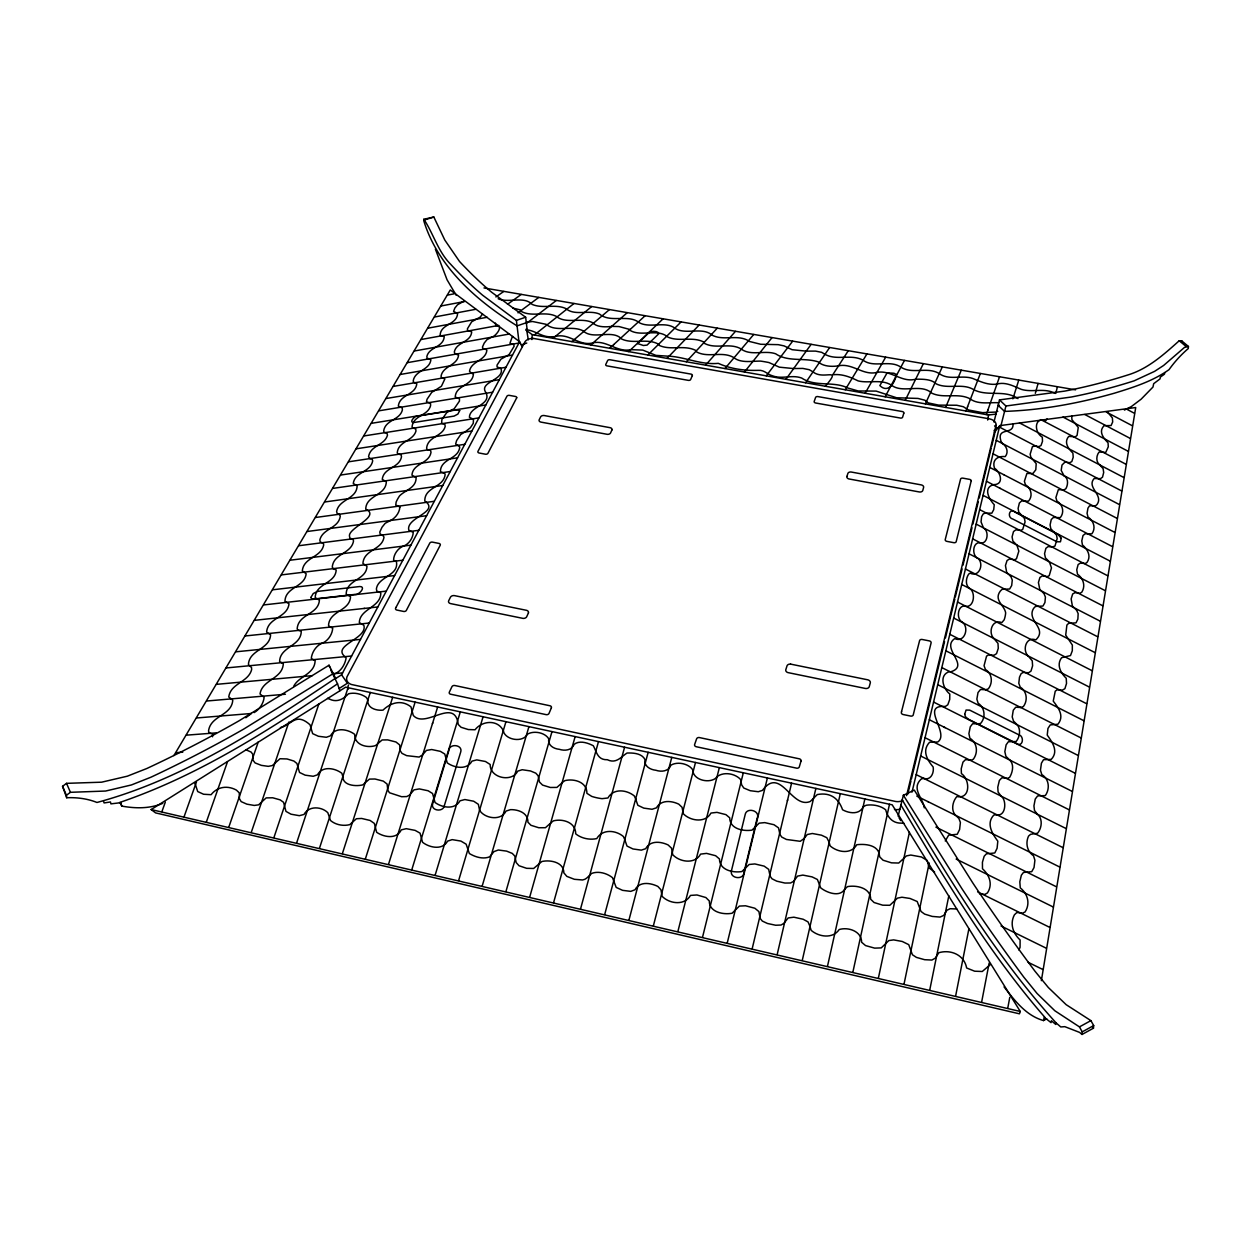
<?xml version="1.0" encoding="UTF-8"?>
<svg xmlns="http://www.w3.org/2000/svg" width="1251" height="1251" viewBox="0 0 1251 1251"><rect width="100%" height="100%" fill="white"/><g stroke="black" fill="none" stroke-linecap="round" stroke-linejoin="round"><path stroke-width="1.5" d="M479.586 810.226L478.351 804.315L473.676 801.219L464.872 799.545L460.008 800.812C454.864 809.96 442.322 807.818 435.051 802.501L432.565 793.509L428.108 790.757L419.351 788.912L414.05 789.85L409.546 795.073L406.7 796.574L401.602 796.715L389.468 792.743L387.841 790.21L387.106 784.064L383.322 781.124L374.987 778.998L369.452 779.107L362.743 784.877C356.3 786.566 342.852 785.769 342.837 776.715M212.576 736.776L212.623 734.149L209.214 732.836L208.526 731.022C210.606 715.306 231.435 716.025 232.78 700.247L231.388 698.902M924.286 807.849C923.301 798.466 911.181 789.084 920.783 779.436A7.6 5.504 43.4 0 1 923.848 778.45M531.878 339.553L532.254 334.642L525.905 330.123M898.109 816.184L903.363 795.292L914.293 790.116L972.793 882.94A1653.994 1395.866 66.1 0 0 1034.937 971.167L1048.307 987.492L1066.165 1004.678L1090.903 1020.628L1093.687 1025.585L1093.468 1028.181L1082.021 1034.468L1082.224 1031.872L1079.441 1026.883L1054.859 1010.777L1037.079 993.482L1023.756 977.078A1664.643 1390.424 66.2 0 1 961.769 888.46L903.316 795.136M1181.601 342.211L1181.726 340.851L1179.24 340.741C1163.821 354.518 1147.839 369.014 1127.573 375.05A1005.022 568.11 -62.8 0 1 1064.679 391.11L999.486 399.898L993.966 422.072M1181.726 340.851L1188.45 346.464L1188.262 348.56C1181.069 354.705 1174.517 361.93 1169.028 369.655C1152.718 381.258 1133.343 387.388 1114.406 393.189C1078.628 403.354 1041.755 410.172 1004.522 411.391L998.095 405.277L999.299 405.261M1071.732 416.036L1071.919 419.664L1074.953 423.338M1041.364 980.675L1135.72 407.529L999.752 425.637L994.451 432.393M987.68 420.039L988.571 414.988L996.281 414.05M1007.774 1008.071L1009.776 997.36M981.66 1002.004L989.166 963.004M955.639 995.968L968.837 929.102M929.759 989.948L948.837 895.747M904.051 983.99L929.196 862.955M878.437 977.875L909.414 832.29M852.885 972.105L889.492 804.252M827.505 966.194L864.863 798.951M1004.068 986.898C1014.702 1000.55 1026.07 1015.671 1043.506 1020.566L1044.257 1017.251L1051.059 1022.661L1051.356 1020.738L1055.797 1024.475L1056.172 1022.974C995.358 955.842 948.195 877.498 902.174 799.78M752.195 948.696L787.63 799.811M802.282 960.346L840.297 793.666M1164.806 372.595L1164.446 374.174L1160.334 377.114L1160.052 378.881L1153.688 383.682L1152.984 387.044L1141.1 399.21L1131.342 406.575L1124.414 410.062M777.184 954.513L815.871 788.411M787.411 800.765L791.586 783.173M912.01 792.118L999.752 425.637M906.568 795.62L996.015 425.324M907.773 794.15L910.978 780.843M911.416 778.998L944.552 641.638M945.443 637.916L954.841 598.916M955.295 597.055L962.082 568.955M962.973 565.202L972.011 527.766M972.903 524.06L978.282 501.76M979.173 498.039L991.199 448.171M991.652 446.326L994.764 433.44M727.269 942.926L767.395 777.966M1055.781 393.455L1057.392 386.809M702.546 937.171L743.313 772.79M677.901 931.448L719.356 767.629M1000.706 426.669L1005.929 406.012L999.486 399.898M653.397 925.756L695.493 762.485M495.474 323.133L495.756 325.557C504.325 325.072 496.037 336.269 491.706 337.176M628.956 920.079L671.771 757.387M604.718 914.45L648.159 752.304M580.573 908.852L624.593 747.222M553.614 902.581L598.494 741.608M1035.328 393.314L1038.064 383.478M529.72 897.03L575.147 736.589M505.951 891.51L551.988 731.6M482.214 885.989L528.938 726.628M458.648 880.516L505.951 721.686M435.176 875.075L483.089 716.76M437.662 706.987L388.545 864.238M411.829 869.648L460.321 711.866M1012.872 398.85L1018.736 380.179M365.401 858.858L415.129 702.139M342.399 853.526L392.673 697.292M432.439 723.703L432.721 722.797M319.49 848.194L370.296 692.475M945.256 840.985L948.68 835.136L957.25 834.276L959.611 829.476L960.393 822.454L958.86 818.451L955.733 815.417M296.643 842.893L348.075 687.69M273.953 837.482L318.911 703.813M251.279 832.353L288.903 722.03M228.808 827.13L258.3 741.874M206.399 821.938L227.463 761.859M987.821 410.234L999.518 376.832M986.335 414.581L987.883 410.156M1020.269 1011.465L1019.44 1013.81L155.593 812.9L151.152 809.553L345.636 687.174L892.198 804.831L1020.269 1011.465L151.152 809.553M184.085 816.747L196.454 781.953M161.911 811.602L165.32 802.11M967.555 406.684L980.346 373.533M965.944 411L967.648 406.606M945.615 407.419L961.268 370.249M1018.924 950.009L1020.065 947.304L1020.112 939.97C1013.122 933.465 1009.573 924.036 1014.405 914.825L1016.844 912.511L1022.474 913.167L1025.085 911.963C1030.574 903.41 1027.571 893.699 1020.269 887.85L1019.815 881.767L1021.363 875.215L1023.459 872.463L1031.731 871.681L1034.03 867.553L1034.905 860.219L1033.514 855.809C1027.008 851.431 1025.304 842.971 1028.572 836.059L1030.621 834.308L1037.517 833.26C1041.817 828.334 1043.037 818.733 1037.423 814.245M925.365 403.854L942.269 366.981M905.224 400.304L923.332 363.713M885.145 396.77L904.442 360.46M334.987 678.98L341.57 674.789L519.618 341.742L450.282 289.982L173.889 755.588M865.129 393.252L885.645 357.223M945.396 912.73L946.991 910.228L950.135 908.711L956.78 908.977M804.252 838.405L807.208 834.542L812.321 833.494L821.454 835.183L826.817 837.701L829.178 842.33M845.207 389.733L866.896 354.002M1047.04 418.897L1045.633 420.586C1034.374 416.567 1033.686 432.033 1042.286 437.146L1042.505 441.29L1040.988 445.559L1038.783 446.638L1035.765 446.091M482.526 314.142L480.228 317.05L476.224 319.271M333.876 673.21L243.632 729.13A1462.888 1203.04 18.2 0 1 150.918 777.215L131.402 784.956L105.616 791.039L70.431 792.305L66.428 795.292L66.694 797.747C76.733 797.294 87.586 798.638 96.968 802.47C184.053 779.06 261.256 727.957 335.565 678.198L329.029 665.219L239.176 720.732A1453.756 1195.659 18.6 0 1 146.789 768.521L127.336 776.183L101.628 782.188L66.538 783.345L62.55 786.316L66.694 797.747M844.628 889.352C839.577 897.608 826.551 892.557 820.687 887.835L817.388 879.484L812.087 876.888L802.876 875.09L797.606 876.091L793.509 881.408L790.554 882.987L784.924 883.05L776.777 881.173L771.992 878.781L770.1 876.138L768.677 869.351L764.158 866.13L754.853 863.941L749.161 864.472L741.921 871.54C733.008 873.026 719.466 870.133 719.466 858.984L715.635 855.715L706.549 853.385L700.576 854.12C694.977 864.535 679.7 862.174 672.741 854.699L671.506 848.162L668.112 844.941C660.606 841.407 650.16 840.297 645.704 848.678L641.31 850.133L632.975 848.96L627.001 846.067L624.765 839.656M825.347 386.246C842.502 365.996 823.877 380.695 812.994 371.891L829.601 347.575M848.241 350.78L832.744 374.815C841.798 373.58 850.477 377.145 858.155 380.914C868.976 383.572 880.673 378.928 891.009 384.87C902.456 394.159 920.705 382.822 931.948 393.267C944.192 398.803 957.625 392.626 969.728 398.616C978.016 404.98 989.322 402.15 998.814 402.759M293.625 686.455C298.676 676.04 314.658 674.32 315.127 660.763L311.296 658.401C311.921 652.224 316.268 645.485 322.226 643.186M844.691 889.258L847.474 886.631C856.419 884.942 870.696 887.85 870.68 899.219L874.074 902.518L882.721 905.192L889.836 905.286L897.499 898.109L901.94 897.233L910.009 898.453L917.202 901.518L921.033 911.479L924.645 914.106L932.23 916.42L940.033 917.077L943.723 915.419L945.396 912.777M812.994 371.891L805.581 382.759M422.838 754.541L426.388 750.428L431.689 749.521L440.368 751.351L444.762 754.025L447.248 762.875C454.488 767.989 466.92 770.241 471.987 761.14L476.772 759.889L485.482 761.499L490.189 764.502C489.688 777.903 511.909 782.829 517.695 771.148L522.183 769.725L530.455 770.944L535.788 773.165L538.102 775.745L539.494 782.031L542.543 785.081L550.315 787.473L556.914 787.411L562.074 782.813M785.909 379.303L811.101 344.385M863.002 807.333L862.971 807.348A7.631 7.381 8.1 0 1 866.568 805.191C873.042 804.299 880.516 805.644 885.692 809.804C887.585 817.403 892.714 823.439 901.486 823.127A23.894 22.971 11.7 0 0 903.941 823.299M525.655 317.238L491.643 292.234A912.636 285.291 78.6 0 1 459.524 261.475L444.809 240.067L433.831 217.017L423.839 219.269L423.917 221.255C438.257 267.386 477.1 301.163 517.085 325.87L526.327 322.727L525.655 317.238L516.397 320.365L482.62 295.22A915.122 281.975 78.5 0 1 450.704 264.321C438.131 251.842 433.159 233.077 423.839 219.269M766.237 375.832L792.634 341.21M550.675 823.033L545.436 827.709L538.774 827.74L530.971 825.3L527.922 822.188C528.235 813.087 518.555 809.46 510.564 809.647L506.03 811.07C501.104 821.25 484.716 818.607 479.571 810.288M804.205 838.514L800.218 841.298L786.457 839.468L781.797 837.107L779.952 834.542L778.529 827.881L773.994 824.722L764.768 822.611L759.154 823.158L751.992 830.132C743.203 831.508 729.708 828.881 729.724 817.826L725.94 814.636L716.964 812.352L710.975 813.056C705.361 823.33 690.333 821.016 683.296 813.729L682.076 807.302L678.73 804.127C671.224 800.562 660.935 799.702 656.447 807.833L652.068 809.272L643.78 808.115L637.854 805.284L635.649 799.014M744.439 372L772.008 337.645M716.401 777.606C709.942 783.986 692.804 780.296 692.773 769.85C688.613 763.532 677.291 761.249 670.911 765.205C668.581 771.398 661.498 772.148 655.852 770.256C650.145 769.678 643.858 766.112 644.969 759.576C641.998 753.368 633.256 752.758 627.032 753.039C620.996 756.855 616.305 764.064 607.314 759.717C597.493 760.123 596.602 751.726 593.334 745.768C587.751 742.844 579.666 740.123 574.209 744.282C571.832 750.381 564.811 751.132 559.228 749.286C553.583 748.786 547.547 745.189 548.736 738.809C544.951 732.46 533.817 730.428 527.531 734.149C522.84 742.844 506.186 740.17 503.434 731.538M724.939 368.56L753.696 334.502M705.564 365.151L735.463 331.359M686.252 361.758L717.23 328.215M422.775 754.666L419.148 757.058L406.638 755.635L402.009 753.383L400.336 750.928L399.616 744.892L395.973 741.999L387.732 739.888L382.149 739.951L375.472 745.612C366.871 748.348 354.361 744.908 354.705 734.368C347.919 729.192 335.284 726.753 330.467 735.807L326.339 737.277L318.395 736.26L312.656 733.649L310.013 724.767C295.392 711.819 291.749 725.236 280.396 727.566M716.463 777.231C722.969 771.288 735.025 773.306 740.592 779.498L741.655 784.877L743.813 788.036L750.256 790.71L758.309 791.727L762.485 790.366C780.718 765.659 791.555 809.46 810.32 801.438L817.294 794.557C830.867 792.024 838.764 798.842 842.564 809.757C848.866 813.291 858.843 814.933 862.94 807.411M667.002 358.365L699.106 325.088M550.706 822.939L553.474 820.844C562.981 818.42 575.882 822.579 575.695 833.838C581.355 838.42 589.721 840.187 596.79 838.577C602.325 828.944 615.539 829.929 623.389 836.512L624.781 839.562M245.806 717.746L251.404 713.492L196.532 717.98M681.029 321.976L647.83 354.987M562.09 782.719L564.858 780.64C574.193 778.325 587.126 782.11 586.907 793.337L591.739 796.402A54.809 51.76 -27.3 0 0 602.044 798.67L607.923 797.982C613.334 788.177 626.485 789.6 634.273 795.902L635.664 798.92M613.569 344.713L645.063 315.784M628.721 351.625L663.03 318.88M322.305 643.186C328.122 640.793 332.406 634.21 332.703 628.065L330.108 627.126M609.69 348.278L613.772 344.525M590.753 344.932L627.189 312.703M571.863 341.617L609.393 309.638M553.036 338.302L591.645 306.589M534.302 335.002L573.943 303.524M526.343 323.493L556.257 300.521M518.008 312.844L538.696 297.457M1188.45 346.464L1184.431 347.465L1163.618 365.464L1154.595 371.359L1134.172 380.82A1010.089 567.907 -62.6 0 1 1071.2 397.036L1005.929 406.012M507.515 304.321L521.229 294.454M330.811 670.083L337.52 683.797C269.153 730.177 198.19 775.886 119.564 802.501M495.865 296.956L503.778 291.452M450.204 410.703L446.888 412.439L441.916 419.382L441.587 423.307L444.871 424.355L445.2 426.435C442.385 436.818 427.779 436.38 426.607 448.155L427.123 449.5L430.547 450.376L431.016 452.315C429.015 463.98 413.002 463.042 411.939 475.099L416.114 477.554C416.317 488.046 405.152 490.048 399.538 495.928A48.289 24.301 -30.2 0 0 396.145 502.042L395.769 505.06L398.459 506.202M990.276 964.63L982.254 971.495L974.638 971.198L966.616 967.977C964.349 955.123 951.057 949.196 938.891 952.699L935.263 958.172L931.886 960.049L924.645 959.705L916.436 957.39L912.417 954.748L908.742 944.661L902.252 941.471L893.636 939.892L888.835 940.564L881.251 947.898L874.668 948.133L865.551 945.584L861.626 942.253C861.673 931.166 848.194 926.788 839.202 929.54C832.744 939.079 819.014 937.015 811.18 930.369L809.991 926.475M339.209 688.457L347.387 683.234L341.57 674.789M254.109 712.617C259.426 709.536 263.492 703.453 264.133 697.354L260.036 693.945C262.225 679.465 282.382 679.105 283.305 663.828L281.772 662.67M464.215 301.053L457.522 304.759L454.848 308.043L453.581 311.436L457.569 313.438C457.131 324.932 440.571 323.728 440.149 335.174L441.447 335.815M1082.224 1031.872L1093.687 1025.585M1079.441 1026.883L1090.903 1020.628M1043.506 1020.566L1046.696 1018.846M996.906 814.776L993.873 815.011C985.804 823.518 992.34 833.838 997.813 841.172L997.094 848.287L994.795 852.963L986.398 853.839L984.177 856.231L982.426 862.236L982.488 868.757C989.275 874.918 993.138 884.129 987.446 892.933L984.818 894.465L979.424 893.667M390.656 520.463C395.472 517.992 399.507 512.675 399.835 507.234M403.463 546.108C398.178 547.907 393.502 554.459 393.612 560.167L395.003 560.933M915.638 379.209C901.783 382.915 891.025 369.796 877.014 372.376C863.315 375.941 852.51 362.868 838.545 365.808M491.643 337.191L486.92 339.693L484.2 343.102L482.433 347.09L483.074 348.607L485.216 348.982M464.496 432.361L470.376 427.764L473.285 423.276L473.457 419.241L469.438 417.365C469.391 406.184 491.674 405.136 486.06 392.845C478.335 382.384 502.574 380.492 501.354 369.952L500.681 368.169L497.054 366.996L497.038 365.12L500.885 359.209L506.452 356.113A5.989 2.799 -28 0 0 509.282 354.299L514.177 346.152L513.645 344.651L509.955 343.274L511.972 337.598A18.624 8.663 -27.6 0 1 512.816 336.425M476.068 319.318L471.643 321.835L467.436 328.747L467.53 330.342L471.721 331.875C470.657 342.774 456.396 341.789 454.316 351.984L454.864 353.533L458.57 355.221C457.194 365.792 443.042 365.745 441.071 376.066L441.322 377.474L443.026 377.974M997 384.073C1005.585 381.649 1013.779 386.246 1021.363 389.374C1032.544 392.736 1044.163 387.56 1055.093 393.33M434.988 390.406L431.751 392.329L427.076 399.225L426.466 401.649L430.563 403.401L430.563 405.746C427.733 415.989 413.409 415.207 412.079 426.607L412.533 427.873L415.707 428.937L415.973 431.032C413.002 441.29 398.616 440.931 397.255 452.581L397.771 453.925L401.086 454.801L401.508 456.756C399.335 468.327 383.557 467.436 382.274 479.352L386.324 481.807C385.871 495.756 365.918 495.193 365.745 509.141C381.164 516.335 348.31 527.797 349.467 536.022L349.858 538.086L353.048 539.4L353.517 540.995C351.328 553.99 333.485 553.27 332.266 567.11L333.157 568.642M464.215 432.393L460.696 434.519L456.615 440.571L455.63 444.027L457.694 445.356M333.72 674.117C340.522 672.084 344.776 665.063 346.042 658.464A7.193 3.847 -33.6 0 0 344.885 656.666C331.624 645.266 367.982 638.682 363.838 625.297L361.586 623.842M403.588 546.062C409.03 544.076 412.971 537.946 413.237 532.394L408.796 530.174C405.777 517.805 437.381 512.675 426.654 502.355M390.593 520.479L385.23 523.246L382.04 527.203L379.772 532.082L380.21 534.161L382.462 534.975L418.804 530.315M435.02 390.375L441.431 386.231L444.824 379.069L443.026 377.99M976.89 723.813L980.503 723.563C985.929 717.574 984.975 707.659 978.126 703.218L976.859 699.121L978.016 692.538L980.534 689.473L985.632 689.723M450.297 410.656L454.16 408.796L459.461 401.086L459.445 398.709L455.208 396.989C455.911 384.839 472.315 385.996 473.394 374.284L471.564 373.142M838.545 365.824C832.056 366.871 823.189 366.574 818.138 361.836C804.362 357.379 788.083 362.258 775.683 353.798C764.33 349.842 750.788 356.519 740.686 348.701C729.38 342.508 716.229 349.389 704.704 343.525L703.672 341.961C692.178 336.206 679.434 342.133 667.893 337.113C657.776 328.215 642.216 336.832 630.739 330.796L630.097 329.56M611.692 326.402C605.672 327.152 596.805 327.371 592.536 322.664C581.168 316.988 565.984 324.447 556.242 316.315C544.998 310.795 532.035 317.457 520.995 311.296L520.369 309.888L512.707 308.043M521.276 344.932L526.78 343.04M162.786 803.314C149.792 808.818 135.405 808.553 121.769 806.097L120.159 802.579M793.65 368.545L802.845 368.419L809.303 369.717L812.978 371.86M425.074 219.754L433.831 217.017M630.817 349.639L642.748 350.092L655.946 355.378L669.426 356.269M806.238 351.124L815.574 351.109L821.657 352.329L824.972 354.299M996.969 384.088C988.353 385.386 980.409 381.586 972.746 378.474C961.878 374.69 949.04 380.773 939.235 373.596C927.351 366.262 912.401 374.659 900.861 367.137C889.492 359.381 874.058 368.294 863.096 360.241M915.669 379.194C922.362 379.209 931.229 378.85 936.264 383.901C948.305 389.64 962.66 382.571 974.044 389.859M806.191 351.14L792.086 349.701L784.142 345.917L778.231 344.651L760.749 344.275L748.192 341.148M630.613 349.701C617.181 352.579 606.798 340.1 593.459 342.727C579.26 346.949 569.268 332.469 555.178 336.55A5.958 1.704 5.2 0 1 552.191 336.738C542.324 337.676 535.866 330.811 526.765 329.795A18.718 5.364 4.9 0 0 526.264 329.732M669.488 356.191C686.22 357.348 700.951 365.011 718.277 363.353C730.85 368.967 744.017 370.718 758.122 370.359C764.33 369.717 767.363 374.502 772.539 375.832C782.282 379.522 791.946 374.377 801.735 378.068C814.917 386.997 832.04 381.211 846.317 387.278M611.755 326.386L619.01 326.558L630.097 329.545M793.634 368.576L779.357 367.168L768.958 362.555A44.958 13.261 7 0 0 760.608 361.101C751.773 361.007 740.733 363.509 733.383 357.333C721.905 350.968 708.519 358.099 696.823 352.063L695.822 350.452C684.141 344.557 671.177 350.671 659.465 345.526L658.62 344.275M447.498 295.095L453.863 293.876M441.04 305.979L464.684 301.491M434.488 317.019L475.787 309.294M427.858 328.184L487.139 317.269M421.134 339.506L498.742 325.416M414.409 350.984L509.47 334.001M407.404 362.649L518.915 343.04M400.398 374.456L512.488 355.065M393.299 386.403L505.951 367.278M386.106 398.522L499.337 379.663M492.628 392.204L378.818 410.828M371.406 423.323L485.826 404.949M363.9 435.958L478.914 417.881M356.285 448.796L471.893 431.001M348.56 461.807L464.778 444.324M340.71 475.036L457.553 457.835M332.766 488.406L450.219 471.533M324.697 501.995L442.76 485.497M315.518 517.492L434.316 501.291M307.199 531.503L426.607 515.709M526.077 322.351L532.488 321.491L546.202 324.322C556.054 332.625 571.519 324.932 583.044 330.796C592.99 340.475 612.177 328.732 621.778 339.084C633.647 344.494 647.064 337.77 658.636 344.244M298.754 545.733L382.462 534.975L384.01 537.117C381.977 550.205 363.916 549.408 362.915 563.403L366.981 566.296C366.402 580.198 346.371 579.448 346.183 594.1L350.546 596.727C349.717 611.442 329.607 610.363 328.513 625.328L330.029 627.095M290.154 560.213L410.875 545.155M281.444 574.897L402.806 560.229M272.593 589.8L394.612 575.554M254.469 620.34L364.666 608.393M263.617 604.937L386.293 591.129M363.916 608.471L377.833 606.954M245.196 635.961L369.233 623.029M949.665 671.568C938.657 674.742 942.941 688.66 949.79 694.008L949.728 699.403L947.805 704.782L945.287 706.487C919.376 704.485 950.353 733.618 937.671 742.015L929.587 742.234C921.58 750.803 927.413 760.123 933.137 766.972C934.262 772.727 930.869 780.671 923.926 778.45M235.782 651.818L360.491 639.386M226.228 667.94L351.594 656.024M216.486 684.344L312.218 675.649M335.002 673.601L342.571 672.913M206.696 701.013L285.431 694.227M1020.8 707.503L1023.365 706.565C1028.103 700.294 1026.805 691.115 1020.206 687.08L1018.799 683.296L1019.487 677.198L1021.16 673.617L1023.255 672.428L1028.525 672.757L1030.965 671.13L1032.607 665.798L1032.247 660.825L1028.103 655.899M186.321 735.166L216.282 732.867M175.938 752.68L182.771 752.179M985.694 689.754L988.306 688.863C993.075 682.78 992.199 673.538 985.428 669.473L984.052 665.704L986.57 656.087L988.712 654.899L994.06 655.243L996.547 653.632L998.282 648.315L997.985 643.374L993.888 638.495M996.562 411.423L997.766 411.407M1052.075 547.031L1054.968 546.077L1057.173 538.54L1056.516 535.021L1050.793 528.673L1050.089 524.904L1051.262 519.525L1053.436 517.445L1060.269 517.648C1064.757 512.144 1062.646 504.513 1056.907 501.025L1055.891 497.538L1058.33 489.72L1064.257 489.782L1065.915 488.625C1068.166 484.559 1068.542 478.398 1064.038 475.708M441.462 335.831L444.246 336.644C443.37 347.543 429.265 346.652 426.841 356.504L427.123 358.302L429.359 358.787M1001.066 796.105L998.095 792.008L997.766 787.223L999.361 780.483L1001.863 777.809L1007.383 778.357L1009.573 777.45C1012.575 772.477 1014.42 764.689 1009.823 760.108M1035.687 446.044L1032.45 446.576L1030.152 454.238L1030.871 457.178L1036.203 463.652L1035.797 469.782L1032.904 473.504L1026.93 473.441L1024.397 481.275L1025.413 484.7C1031.059 488.187 1033.17 495.834 1028.478 501.213L1021.582 500.963L1019.362 503.043L1018.111 508.391L1018.767 512.112L1024.46 518.446L1025.069 521.948L1022.708 529.423L1020.941 530.346L1015.859 529.861L1013.513 531.55L1012.075 536.898L1012.872 541.042L1016.797 545.061M950.776 671.787C970.682 665.548 940.33 648.456 954.732 638.604C964.849 643.358 969.838 626.767 961.831 621.778C955.873 618.573 957.906 603.701 965.991 606.375C974.013 607.204 975.717 593.021 970.197 588.799C965.068 585.875 965.678 578.384 968.743 574.037L970.119 573.146C979.142 577.774 984.302 564.013 978.094 558.462C971.464 555.835 972.574 541.402 980.362 542.825M471.502 373.142L469.485 371.297C471.252 360.851 485.591 360.96 486.874 350.311L485.279 348.966M1020.738 707.472L1015.718 707.222L1013.263 710.271L1012.2 716.917L1013.513 721.045L1017.094 724.673M415.066 382.712L413.377 382.149L413.268 380.632C415.176 370.28 429.531 370.265 430.86 359.881L429.39 358.787M995.264 412.095L982.473 412.642L968.915 410.047A6.239 1.845 8.9 0 1 966.742 408.936L963.395 406.747L956.749 405.246L938.641 405.121L928.226 402.9L924.896 400.226L917.984 398.428L896.56 397.755L876.138 391.094L858.155 390.969L846.505 387.622M1052.028 547L1048.182 546.562L1045.883 548.298L1044.554 553.708L1045.429 557.852L1049.354 561.855M457.803 445.372L459.743 446.92C458.664 459.649 440.649 458.273 440.399 471.58L444.871 473.582L445.121 474.739C443.386 487.843 424.621 486.717 424.777 500.963L426.528 502.355M533.551 338.458L989.447 418.85A8.116 5.223 7.3 0 1 995.999 425.293M369.952 458.601L372.141 459.07L372.689 460.837C370.499 472.456 354.94 471.674 353.267 483.418L357.145 485.935C356.629 499.368 338.708 499.071 336.613 511.628L337.254 513.551L339.037 514.27M483.996 287.949L1075.547 389.843M997 814.792C1005.96 816.528 1006.914 799.968 1001.113 796.121M532.254 334.642L988.571 414.988M415.113 382.728L416.802 383.666C415.535 395.363 399.695 394.19 398.318 406.106L402.196 407.904L402.384 409.984C399.663 420.43 385.449 419.664 383.697 430.876L383.979 432.267L387.028 433.315L387.482 435.176C384.604 445.606 370.28 445.231 368.576 456.756L369.921 458.585M790.585 664.109L867.819 679.825A3.378 2.518 6.7 0 1 870.289 682.905L869.257 686.658A3.393 2.533 6.7 0 1 865.348 688.457L787.833 672.569A3.362 2.502 3.9 0 1 785.769 669.801L787.082 665.673A3.346 2.486 3.9 0 1 790.585 664.109M976.828 723.782L972.606 723.766L970.291 726.815L968.899 733.602L969.885 738.184C977.125 742.781 978.423 752.351 973.325 759.248L971.12 760.186L965.553 759.592L962.973 762.125L961.221 768.786L961.409 773.603C970.213 779.482 970.713 799.483 956.874 796.543C952.637 801.265 950.666 810.413 955.639 815.371M498.148 298.77C508.547 303.352 523.966 295.689 532.175 304.431C543.169 309.044 554.944 303.618 565.812 308.528C574.741 316.315 588.877 309.482 599.479 314.048C610.347 323.384 628.549 313.751 639.261 322.711C650.551 328.732 665.829 320.397 675.9 328.904C686.987 334.799 702.39 326.62 712.194 335.221C723.547 341.023 736.495 334.377 747.691 340.319L748.145 341.07M361.523 623.842L359.318 622.56C359.835 608.643 380.914 607.407 380.804 592.99L379.162 591.958M980.424 542.825C987.399 544.545 989.197 532.035 984.349 528.626M379.069 591.942L376.801 591.113L376.395 588.94C378.021 576.461 399.397 575.741 396.364 561.511L395.316 560.886M246.025 749.818L251.216 752.132L252.921 754.572L252.999 760.123L255.063 762.907L261.365 765.362L268.293 766.347L272.327 765.565L279.989 758.747L287.026 758.95L293.891 761.046L296.925 763.485L297.832 766.488M281.71 662.655L279.614 661.498C279.927 646.689 301.069 646.298 301.256 631.364L297.863 630.066L297.175 628.659C298.442 613.772 318.286 614.773 319.412 600.23L315.189 597.618C315.643 583.154 335.409 583.795 336.191 569.971L333.204 568.642M1017.97 398.616C1004.803 389.342 988.04 396.817 974.076 389.874M231.326 698.902L228.761 696.963C230.653 683.077 248.183 682.608 251.639 669.629L251.545 667.596L248.417 664.562C249.215 649.535 269.778 649.66 270.607 634.71L266.604 632.036C267.933 617.196 287.355 618.088 289.012 603.811L284.962 601.199C285.463 586.813 304.775 587.313 306.151 573.756L302.32 570.894C303.602 557.148 321.1 557.68 323.696 544.983L323.368 543.294L320.287 541.964L319.818 540.041C322.555 528.329 338.755 528.641 340.303 515.975L339.052 514.286M398.522 506.202L399.82 507.218M934.622 872.056L929.18 867.991L927.194 860.438L921.455 856.982L910.759 855.043L906.412 855.919L898.734 863.034L891.525 862.846L883.065 860.219L879.797 856.966L878.89 852.775M1028.15 962.316L1042.771 969.462M989.76 467.421L1003.787 474.708M1001.05 926.006L1046.274 948.211M956.155 859.062L1053.076 906.912M977.641 891.869L1049.698 927.351M935.904 827.13L1056.266 886.709M929.337 719.732L1072.123 791.351M916.201 774.635L1062.85 847.568M927.898 801.594L1059.66 867.006M916.858 796.136L928.226 801.782M925.036 737.699L1069.089 809.772M920.658 755.995L1065.993 828.506M937.734 684.672L1078.049 755.416M933.574 702.061L1075.109 773.212M945.85 650.786L1083.773 720.67M941.831 667.596L1080.942 737.887M949.806 634.288L1086.572 703.688M999.565 488.062L1112.452 546.609M957.531 602.028L1092.014 670.661M953.684 618.041L1089.308 687.049M944.239 727.206L945.084 727.629M965.428 569.002L1097.612 636.743M961.722 584.483L1095 652.584M972.653 538.853L1102.71 605.765M969.072 553.818L1100.176 621.153M979.642 509.61L1107.667 575.741M976.171 524.122L1105.212 590.644M986.445 481.26L1000.315 488.453M983.067 495.333L1110.075 561.089M993.013 453.769L1117.112 518.383M1114.813 532.394L1003.677 474.645M1019.471 422.901L1123.742 477.475M999.408 427.076L1121.647 490.955M996.249 440.305L1119.395 504.575M1062.99 417.052L1128.183 451.298M1040.816 419.617L1126.041 464.293M1106.322 412.032L1132.39 425.778M1084.82 414.519L1130.294 438.444M1127.401 409.577L1134.438 413.299M526.421 328.638L528.313 339.819M863.081 360.225C851.024 353.642 836.856 360.929 824.988 354.33M1009.776 760.076L1005.913 756.308L1004.834 751.71L1006.117 744.861L1008.353 741.765L1016.14 741.515C1019.8 737.058 1021.066 729.396 1017.141 724.704M1179.24 340.741L1185.979 346.371M1075.016 423.385L1078.253 427.451L1077.08 435.364L1075.469 436.755L1068.714 436.396C1063.6 442.51 1068.417 448.781 1072.889 453.081L1073.217 457.194L1071.826 461.572L1069.652 462.729L1065.086 462.01L1062.005 465.028L1061.176 470.345L1063.991 475.677M1092.608 1027.462L1093.468 1028.181M1082.021 1034.468L1079.582 1032.403L1064.82 1026.664L1060.754 1026.946L1056.172 1022.974M1099.629 464.856L1103.101 468.609L1103.695 472.487L1102.522 477.178L1100.473 478.664L1094.187 478.492C1086.118 487.609 1104.023 494.833 1096.971 504.575L1095.391 505.889L1089.574 505.779L1087.963 508.125L1087.072 513.301L1087.979 517.007C1093.53 520.682 1096.157 527.953 1091.888 533.833L1085.211 533.739L1083.022 535.522L1081.787 540.854L1082.396 544.842C1087.4 549.252 1091.513 555.772 1087.056 562.371L1085.399 563.497L1080.473 563.075L1078.143 564.529L1076.751 569.784L1077.486 574.178C1083.225 578.29 1085.821 585.796 1081.802 592.192L1079.973 593.302L1075.031 592.646L1072.67 593.975L1071.137 598.916L1072.388 605.969L1076.658 610.332L1078.159 613.631L1077.877 619.073L1076.032 622.857L1068.667 623.311L1066.884 625.078L1065.711 635.101L1072.342 645.047L1072.31 650.755L1070.481 655.571L1061.614 657.713C1056.188 664.875 1060.739 673.038 1066.227 678.261L1066.524 683.453L1064.914 688.629L1062.49 690.099L1057.267 689.801L1055.25 691.162L1053.248 701.123C1058.237 707.613 1064.71 715.916 1057.908 724.235L1050.261 724.908L1047.963 728.426L1047.228 735.072C1052.044 741.952 1059.018 751.194 1051.231 759.388L1043.537 759.701L1041.426 763.188L1040.457 770.178L1041.786 774.541C1049.089 778.92 1050.168 788.818 1045.304 795.573L1037.626 795.933L1035.249 799.014L1033.936 805.879L1034.483 810.445L1037.376 814.229M1099.598 464.84C1095.751 461.744 1096.189 455.614 1099.097 452.033L1105.743 452.44L1108.292 446.763L1108.042 442.791C1103.601 438.335 1098.143 431.642 1104.07 425.7L1111.076 425.543L1112.686 421.962L1112.374 417.897L1107.323 411.845M994.592 425.856L997.141 428.295M1045.07 1017.548C988.79 952.855 944.442 878.593 900.876 804.987M1028.041 655.868C1022.036 649.879 1026.227 636.134 1035.75 639.902C1048.135 628.44 1025.898 620.512 1033.701 608.252L1035.5 606.407L1042.943 606.063L1044.929 602.544L1045.414 597.055L1044.022 593.678L1039.769 589.33L1038.424 582.528L1039.941 577.462L1042.302 575.913L1047.337 576.617L1049.229 575.648L1051.481 567.907L1049.401 561.871M993.81 638.448C987.821 632.412 992.293 618.651 1001.816 622.623L1004.178 619.808A50.994 34.168 39.4 0 0 1005.663 612.896C1004.584 605.375 993.544 600.277 1000.253 591.144L1002.114 589.315L1009.635 589.018L1011.684 585.546L1012.278 580.073L1010.933 576.695L1006.68 572.332L1005.444 565.546L1007.055 560.526L1009.463 559.025L1014.561 559.744L1016.469 558.79L1018.846 551.097L1016.844 545.092M983.442 527.859L981.05 521.917L981.597 516.741L983.192 513.958L985.116 513.113L991.824 513.176L993.716 509.673L994.248 504.716C989.353 499.524 982.614 487.906 993.482 484.653C1004.428 484.809 1000.691 472.206 994.467 468.155C991.683 459.289 998.407 455.786 1005.225 456.615C1008.713 452.502 1006.946 446.513 1002.708 443.698A6.318 3.909 37.3 0 1 1000.909 440.946C996.594 427.107 1012.7 434.926 1013.029 425.074A19.563 12.041 36.8 0 0 1013.06 423.698M809.976 926.365L808.037 921.909L803.126 919.235L793.885 917.202L788.161 917.953L783.845 923.363L781.046 925.036L775.651 925.24L767.457 923.473L762.328 921.08L760.186 918.453L758.919 911.604L754.853 908.242L745.533 905.787L739.388 906.084L732.07 913.246C723.328 914.934 709.114 912.182 709.301 900.97L705.877 897.546L696.963 894.965L690.474 895.419C684.625 905.88 669.566 903.894 662.154 896.357L660.935 889.774L657.87 886.427C650.364 882.768 639.511 881.142 635.008 889.774L630.754 891.369L622.56 890.337L616.18 887.412L612.474 877.655C606.97 873.261 598.635 870.852 591.832 873.354C588.658 875.606 586.813 879.453 582.513 879.969L574.365 879.297L566.828 876.372L563.841 872.823C563.904 862.08 550.065 859.609 541.855 861.517L533.63 868.475L526.624 868.319L519.024 865.739L516.178 862.549L514.802 856.059L512.284 853.417L506.608 851.118L498.305 850.008L493.989 851.603L489.626 856.81C483.027 859.5 475.208 857.044 469.36 853.526L466.138 844.175L460.915 841.079L452.143 839.624L447.577 841.141C442.573 850.461 429.484 847.74 422.557 842.283L420.055 833.15L415.129 830.383L406.262 828.678L401.274 829.882C396.692 839.484 384.135 837.326 376.66 832.306L374.346 823.408L370.077 820.453L361.633 818.451L356.394 818.748L349.764 824.628C343.321 826.317 335.659 824.878 330.53 820.515L327.825 812.712C321.507 806.379 308.747 805.628 304.024 814.448L299.349 815.683L290.998 814.198L285.979 811.399L283.555 802.298L280.13 799.858L272.702 797.778L266.166 797.903L258.597 804.831L254.25 805.441L246.869 804.158L241.177 801.625L239.457 798.748L239.238 792.821L236.408 790.1C227.447 785.143 217.236 786.723 211.106 794.698L203.569 794.244L197.705 791.555L194.859 782.86M342.837 776.621L341.883 773.306C335.018 767.989 322.32 765.675 317.457 774.822L313.203 776.277L305.135 775.151L299.521 772.461L297.801 766.566M456.255 295.345L447.06 279.786L435.395 249.184M898.969 817.654L900.673 820.593M519.618 341.742L522.199 346.59M66.538 783.345L70.431 792.305M62.55 786.316L66.428 795.292M329.029 665.219L329.857 667.581M339.865 690.755L337.52 683.797M103.567 801.359L104.099 802.939L110.495 801.969L110.901 803.877L120.737 802.673L121.769 806.097M878.906 852.666C875.888 844.519 864.019 843.799 856.716 844.753C851.243 854.668 837.56 852.416 830.148 845.895L829.163 842.423M503.574 731.178C498.242 719.262 482.245 720.388 475.052 729.771L468.312 729.552L461.072 727.284L458.257 724.485C454.645 696.416 425.449 729.302 413.283 715.416L410.954 706.846C401.211 699.2 390.421 702.906 383.025 710.13C376.598 710.803 367.325 708.363 367.747 700.372A7.334 6.599 -36 0 0 365.918 697.12C360.992 693.789 354.236 692.272 348.435 693.82C343.509 699.106 336.926 702.859 329.513 699.106A22.799 20.344 -35.4 0 1 327.512 698.324M527.062 328.982L526.327 322.727M516.397 320.365L518.946 341.414M902.675 800.484A9.836 7.678 9.3 0 1 899.328 801.531A9.789 7.647 9.3 0 1 895.528 801.453L351.312 684.469A9.398 6.834 -10.8 0 1 346.965 676.869L525.092 341.617A7.709 4.816 -3.1 0 1 533.505 338.474M900.016 809.147A9.789 7.678 9.4 0 1 898.265 809.538A9.742 7.631 9.4 0 1 894.481 809.475M348.45 688.941A9.351 6.834 -10.9 0 1 348.466 685.001M994.107 430.375A8.132 5.254 7.4 0 1 994.842 432.393M637.697 343.556L643.342 345.495L647.064 345.104L658.886 333.657C658.229 330.952 652.021 330.78 649.504 332.156L637.697 343.556M896.42 374.549C894.715 383.557 887.975 393.502 879.86 385.605L887.1 372.861L893.949 373.236L896.42 374.549M432.424 804.581C431.626 811.164 443.526 812.149 444.355 805.597L460.587 752.383C463.527 744.642 449.078 742.844 448.796 750.772L432.424 804.581M731.335 871.212C729.974 878.609 743.72 880.313 743.954 872.447L757.105 818.42C760.936 810.695 746.331 806.676 745.127 814.792L731.335 871.212M459.696 410.563L457.882 414.097L454.113 416.083L414.3 422.447C407.998 423.151 414.957 415.066 418.319 415.989L457.147 409.765L459.696 410.563M1061.239 538.258L1060.457 541.792L1056.845 541.777L1012.857 519.056C1006.727 517.726 1009.401 507.171 1015.187 512.238L1057.955 534.396L1061.239 538.258M964.709 714.29L965.459 716.714L968.368 719.184L1016.203 743.25C1022.927 748.301 1024.882 735.854 1018.408 734.587L969.713 710.13L966.069 710.052L964.709 714.29M971.229 480.822L956.202 541.636A2.127 1.454 7.7 0 1 953.809 542.684L946.976 541.386A2.127 1.454 7.5 0 1 945.209 539.681L960.612 478.992A2.064 1.376 7.3 0 1 962.973 478.163L969.619 479.383A2.064 1.36 7.5 0 1 971.229 480.822M310.952 597.384L311.483 598.791L313.266 599.088L354.737 594.428C358.724 595.664 366.668 586.391 359.756 586.531L317.379 591.426L313.219 593.568L310.952 597.384M901.564 711.584L901.33 712.554A2.314 1.736 8.3 0 0 903.253 714.556L910.712 716.088A2.314 1.736 8.6 0 0 913.183 715.134L931.104 642.905A2.236 1.626 8.2 0 0 929.368 640.903L922.19 639.48A2.236 1.626 8 0 0 919.626 640.496L901.564 711.584M846.911 476.459L846.864 476.662A3.034 2.049 4.5 0 0 848.803 478.93L919.282 491.956A3.065 2.064 6.4 0 0 922.769 490.501L923.613 487.421A3.065 2.064 6.4 0 0 921.299 484.903L851.071 472.002A3.034 2.033 4.5 0 0 847.928 473.285L846.911 476.459M801.015 761.093L799.28 766.941A2.361 1.845 5 0 1 796.887 768.208L696.291 746.738A2.33 1.814 0.7 0 1 694.618 744.548L696.604 738.841A2.33 1.798 0.8 0 1 699.293 737.543L799.483 758.857A2.361 1.83 5 0 1 801.015 761.093M903.816 413.143L902.643 417.068A1.97 1.282 5.3 0 1 900.657 418.1L815.668 403.01A1.955 1.267 3.3 0 1 814.182 401.477L815.574 397.49A1.955 1.251 3.3 0 1 817.747 396.567L902.44 411.579A1.97 1.282 5.3 0 1 903.801 413.143M611.989 429.844L610.519 433.065A2.955 1.955 -1.7 0 1 607.329 434.332L540.995 422.119A2.94 1.923 -3.2 0 1 539.197 419.742L540.62 416.911A2.94 1.923 -3.2 0 1 544.185 415.535L610.285 427.717A2.955 1.939 -1.6 0 1 611.989 429.844M528.438 612.927L526.655 616.837A3.268 2.361 -5 0 1 523.074 618.401L450.548 603.592A3.268 2.33 -7 0 1 448.702 600.715L450.423 597.274A3.253 2.314 -6.9 0 1 454.441 595.617L526.671 610.347A3.268 2.361 -4.9 0 1 528.438 612.927M516.71 397.802L487.968 453.253A2.017 1.345 -4.7 0 1 485.435 454.207L479.196 453.018A2.017 1.329 -4.9 0 1 477.913 451.47L506.983 396.129A1.955 1.251 -3.9 0 1 509.423 395.379L515.506 396.489A1.955 1.251 -3.7 0 1 516.71 397.802M551.347 707.91L549.001 713.445A2.299 1.751 -5 0 1 546.108 714.634L450.344 694.149A2.299 1.704 -8.1 0 1 449.312 692.21L451.908 686.752A2.299 1.704 -8 0 1 454.645 685.485L550.049 705.783A2.299 1.736 -4.9 0 1 551.347 707.91M692.303 375.628L690.646 379.522A1.923 1.235 0.3 0 1 688.3 380.351L606.751 365.824A1.908 1.22 -1.5 0 1 605.765 364.463L607.595 360.616A1.908 1.204 -1.5 0 1 609.8 359.725L691.099 374.127A1.923 1.235 0.4 0 1 692.303 375.628M396.02 607.376L395.566 608.267A2.221 1.564 -8.6 0 0 396.927 610.066L403.682 611.458A2.205 1.564 -8.4 0 0 406.247 610.597L440.211 545.248A2.127 1.47 -6.7 0 0 439.007 543.434L432.502 542.136A2.127 1.47 -6.9 0 0 429.812 543.059L396.02 607.376"/></g></svg>
